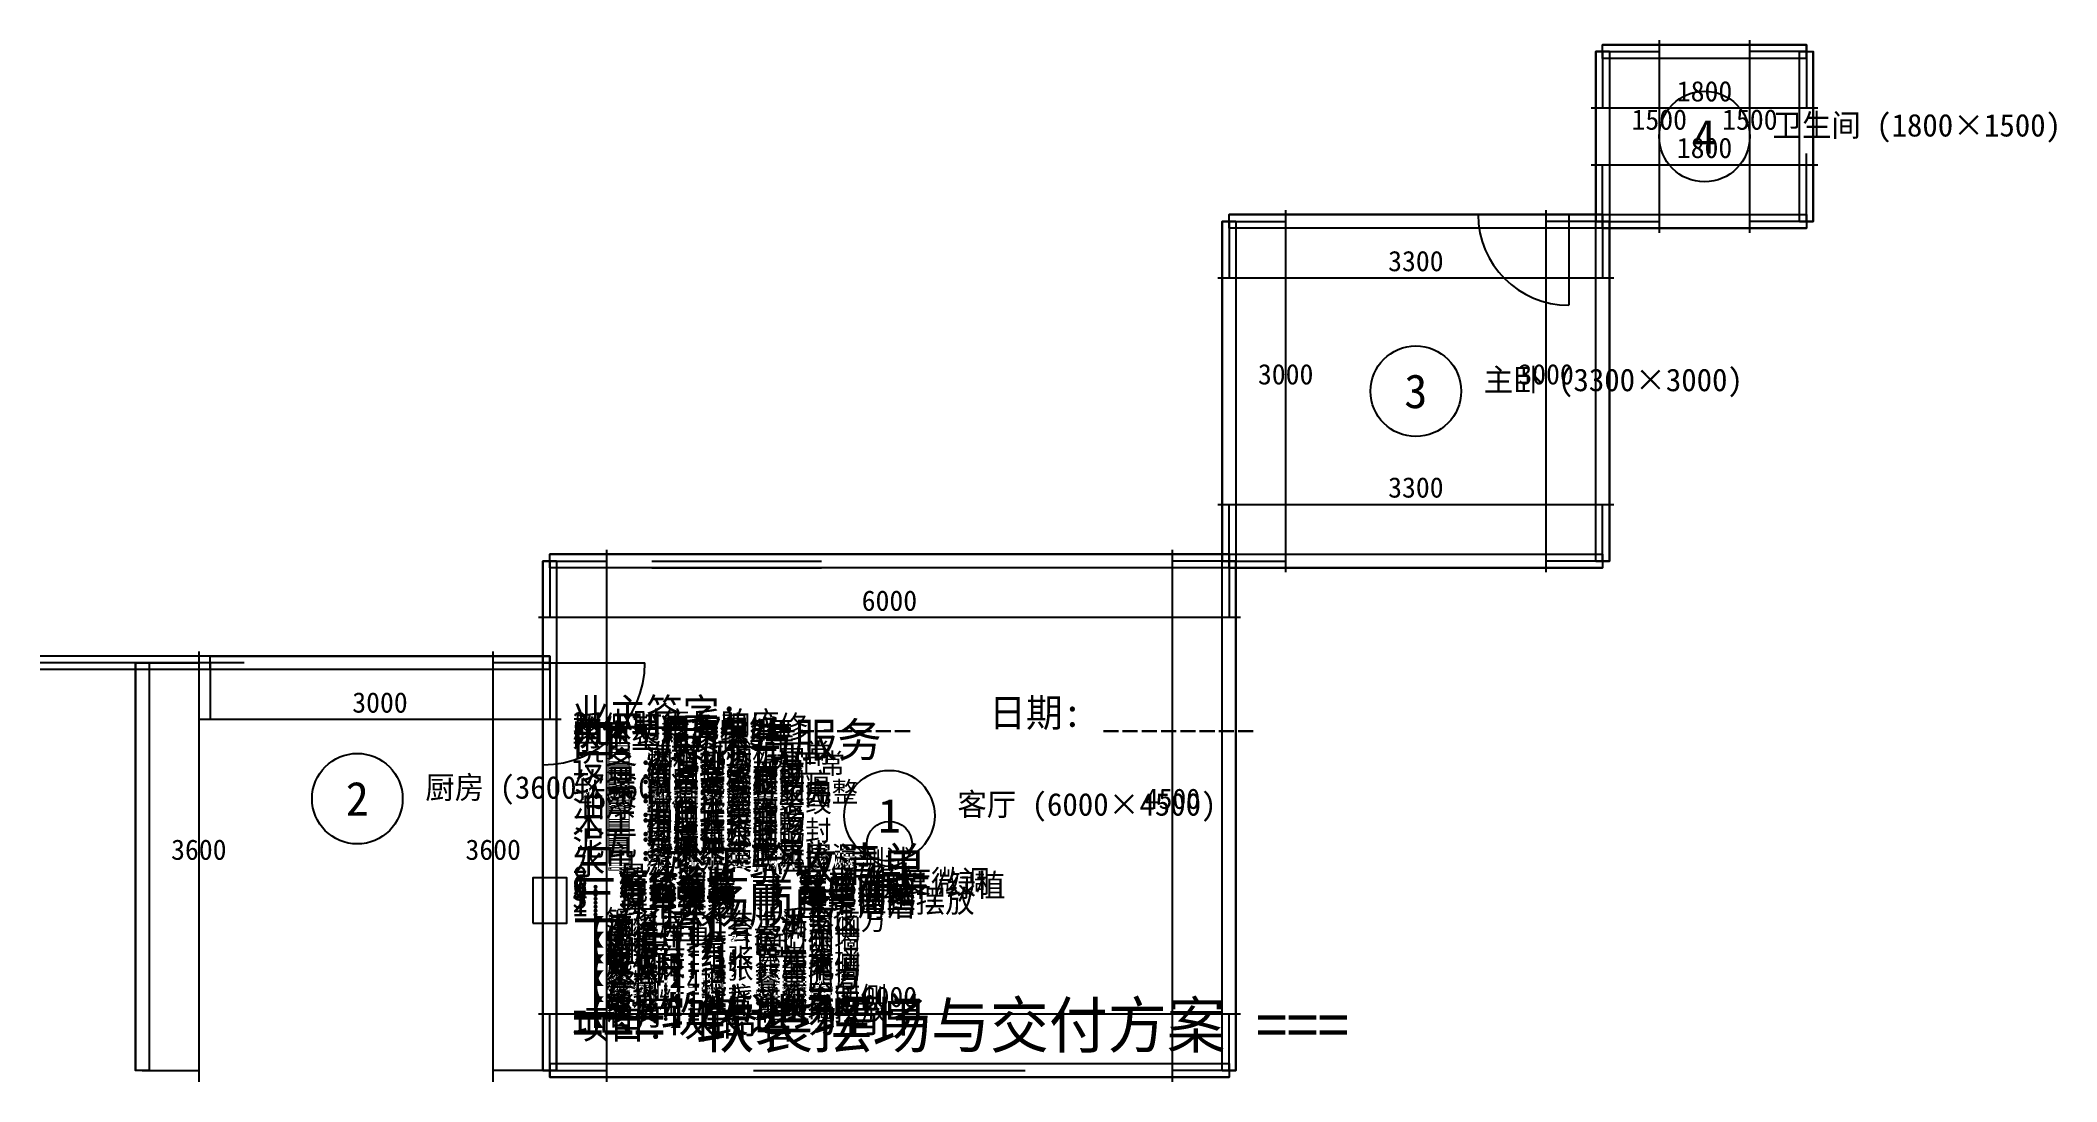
# Model space of a CAD drawing. Header units: metres. Extents: x -4500 to 13310, y -100 to 9100.
import ezdxf
from ezdxf.enums import TextEntityAlignment as Align

# ---------------------------------------------------------------- set-up
doc = ezdxf.new("R2010")
doc.units = ezdxf.units.M
for name, color, linetype in [('交付-交付说明', 7, 'Continuous'), ('交付-软装清单', 7, 'Continuous'), ('交付-验收项', 7, 'Continuous'), ('原始结构-墙体', 7, 'Continuous'), ('原始结构-墙填充', 7, 'Continuous'), ('原始结构-尺寸标注', 7, 'Continuous'), ('原始结构-房间标号', 7, 'Continuous'), ('原始结构-柱', 7, 'Continuous'), ('原始结构-梁', 7, 'Continuous'), ('原始结构-窗', 7, 'Continuous'), ('原始结构-门', 7, 'Continuous')]:
    doc.layers.add(name, color=color, linetype=linetype)

msp = doc.modelspace()

# ---------------------------------------------------------------- linework, layer by layer
at = {"layer": '原始结构-墙体'}
for p, q in [((9240, 9000), (9240, 7500)), ((9360, 9000), (9240, 9000)), ((11100, 9060), (9300, 9060)), ((9300, 8940), (9300, 9060)), ((11100, 8940), (9300, 8940)), ((9360, 9000), (9360, 7500)), ((11040, 7500), (11040, 9000)), ((11040, 9000), (11160, 9000)), ((11100, 8940), (11100, 9060)), ((11160, 7500), (11160, 9000)), ((5940, 7500), (5940, 4500)), ((6060, 7500), (5940, 7500)), ((9300, 7560), (6000, 7560)), ((6000, 7440), (6000, 7560)), ((6060, 7500), (6060, 4500)), ((9240, 4500), (9240, 7500)), ((9240, 7500), (9360, 7500)), ((9360, 7500), (9240, 7500)), ((9300, 7440), (9300, 7560)), ((9300, 7560), (11100, 7560)), ((9300, 7560), (9300, 7440)), ((9360, 4500), (9360, 7500)), ((11040, 7500), (11160, 7500)), ((11100, 7560), (11100, 7440)), ((9300, 7440), (6000, 7440)), ((9300, 7440), (11100, 7440)), ((-60, 4500), (-60, 0)), ((60, 4500), (-60, 4500)), ((6000, 4560), (0, 4560)), ((0, 4440), (0, 4560)), ((60, 4500), (60, 0)), ((5940, 0), (5940, 4500)), ((5940, 4500), (6060, 4500)), ((6060, 4500), (5940, 4500)), ((6000, 4440), (6000, 4560)), ((6000, 4560), (9300, 4560)), ((6000, 4560), (6000, 4440)), ((6060, 0), (6060, 4500)), ((9240, 4500), (9360, 4500)), ((9300, 4560), (9300, 4440)), ((6000, 4440), (0, 4440)), ((6000, 4440), (9300, 4440)), ((-3660, 3600), (-3660, 0)), ((-3540, 3600), (-3660, 3600)), ((-3540, 3600), (-3540, 0)), ((0, 3660), (-3000, 3660)), ((-3000, 3540), (-3000, 3660)), ((-60, 0), (-60, 3600)), ((-60, 3600), (60, 3600)), ((0, 3540), (0, 3660)), ((60, 0), (60, 3600)), ((0, 3540), (-3000, 3540)), ((-3540, 0), (-3660, 0)), ((60, 0), (-60, 0)), ((-60, 0), (60, 0)), ((0, 60), (6000, 60)), ((0, 60), (0, -60)), ((5940, 0), (6060, 0)), ((6000, 60), (6000, -60)), ((0, -60), (6000, -60))]:
    msp.add_line(p, q, dxfattribs=at)
at = {"layer": '原始结构-墙填充'}
for points in [[(9360, 9000), (9360, 7500), (9240, 7500), (9240, 9000)], [(11100, 8940), (9300, 8940), (9300, 9060), (11100, 9060)], [(11040, 7500), (11040, 9000), (11160, 9000), (11160, 7500)], [(6060, 7500), (6060, 4500), (5940, 4500), (5940, 7500)], [(9300, 7440), (6000, 7440), (6000, 7560), (9300, 7560)], [(9240, 4500), (9240, 7500), (9360, 7500), (9360, 4500)], [(9300, 7560), (11100, 7560), (11100, 7440), (9300, 7440)], [(60, 4500), (60, 0), (-60, 0), (-60, 4500)], [(6000, 4440), (0, 4440), (0, 4560), (6000, 4560)], [(5940, 0), (5940, 4500), (6060, 4500), (6060, 0)], [(6000, 4560), (9300, 4560), (9300, 4440), (6000, 4440)], [(-3540, 3600), (-3540, 0), (-3660, 0), (-3660, 3600)], [(0, 3540), (-3000, 3540), (-3000, 3660), (0, 3660)], [(-60, 0), (-60, 3600), (60, 3600), (60, 0)], [(0, 60), (6000, 60), (6000, -60), (0, -60)]]:
    msp.add_lwpolyline(points, close=True, dxfattribs=at)
at = {"layer": '原始结构-尺寸标注'}
for p, q in [((9800, 9100), (9800, 8900)), ((10600, 8900), (10600, 9100)), ((9300, 9000), (9300, 8500)), ((9300, 9000), (9800, 9000)), ((9800, 9000), (9800, 7500)), ((11100, 9000), (10600, 9000)), ((10600, 7500), (10600, 9000)), ((11100, 9000), (11100, 8500)), ((9400, 8500), (9200, 8500)), ((11100, 8500), (9300, 8500)), ((11200, 8500), (11000, 8500)), ((9200, 8000), (9400, 8000)), ((9300, 7500), (9300, 8000)), ((9300, 8000), (11100, 8000)), ((11000, 8000), (11200, 8000)), ((11100, 7500), (11100, 8000)), ((6000, 7500), (6000, 7000)), ((6000, 7500), (6500, 7500)), ((6500, 7600), (6500, 7400)), ((6500, 7500), (6500, 4500)), ((8800, 7400), (8800, 7600)), ((9300, 7500), (8800, 7500)), ((8800, 4500), (8800, 7500)), ((9300, 7500), (9300, 7000)), ((9300, 7500), (9800, 7500)), ((9800, 7600), (9800, 7400)), ((10600, 7400), (10600, 7600)), ((11100, 7500), (10600, 7500)), ((6100, 7000), (5900, 7000)), ((9300, 7000), (6000, 7000)), ((9400, 7000), (9200, 7000)), ((5900, 5000), (6100, 5000)), ((6000, 4500), (6000, 5000)), ((6000, 5000), (9300, 5000)), ((9200, 5000), (9400, 5000)), ((9300, 4500), (9300, 5000)), ((0, 4500), (0, 4000)), ((0, 4500), (500, 4500)), ((500, 4600), (500, 4400)), ((500, 4500), (500, 0)), ((5500, 4400), (5500, 4600)), ((6000, 4500), (5500, 4500)), ((5500, 0), (5500, 4500)), ((6000, 4500), (6000, 4000)), ((6000, 4500), (6500, 4500)), ((6500, 4600), (6500, 4400)), ((8800, 4400), (8800, 4600)), ((9300, 4500), (8800, 4500)), ((100, 4000), (-100, 4000)), ((6000, 4000), (0, 4000)), ((6100, 4000), (5900, 4000)), ((-3600, 3600), (-3100, 3600)), ((-3100, 3700), (-3100, 3500)), ((-3100, 3600), (-3100, 0)), ((-3000, 3600), (-3000, 3100)), ((-500, 3500), (-500, 3700)), ((0, 3600), (-500, 3600)), ((-500, 0), (-500, 3600)), ((0, 3600), (0, 3100)), ((-2900, 3100), (-3100, 3100)), ((0, 3100), (-3000, 3100)), ((100, 3100), (-100, 3100)), ((-100, 500), (100, 500)), ((0, 0), (0, 500)), ((0, 500), (6000, 500)), ((5900, 500), (6100, 500)), ((6000, 0), (6000, 500)), ((-3600, 0), (-3100, 0)), ((-3100, 100), (-3100, -100)), ((-500, -100), (-500, 100)), ((0, 0), (-500, 0)), ((0, 0), (500, 0)), ((500, 100), (500, -100)), ((5500, -100), (5500, 100)), ((6000, 0), (5500, 0))]:
    msp.add_line(p, q, dxfattribs=at)
at = {"layer": '原始结构-房间标号'}
for centre in [(10200, 8250), (7650, 6000), (-1700, 2400), (3000, 2250)]:
    msp.add_circle(centre, 400, dxfattribs=at)
at = {"layer": '原始结构-柱'}
msp.add_circle((3000, 2000), 200, dxfattribs=at)
at = {"layer": '原始结构-梁'}
msp.add_lwpolyline([(-150, 1300), (150, 1300), (150, 1700), (-150, 1700)], close=True, dxfattribs=at)
at = {"layer": '原始结构-窗'}
for p, q in [((11040, 7500), (11040, 8100)), ((11100, 7500), (11100, 8100)), ((11160, 7500), (11160, 8100)), ((900, 4560), (2400, 4560)), ((900, 4500), (2400, 4500)), ((900, 4440), (2400, 4440)), ((-2700, 3660), (-4500, 3660)), ((-2700, 3600), (-4500, 3600)), ((-2700, 3540), (-4500, 3540)), ((1800, 60), (4200, 60)), ((1800, 0), (4200, 0)), ((1800, -60), (4200, -60))]:
    msp.add_line(p, q, dxfattribs=at)
at = {"layer": '原始结构-门'}
for p, q in [((9000, 7560), (9000, 6760)), ((-60, 3600), (840, 3600))]:
    msp.add_line(p, q, dxfattribs=at)
for centre, radius, start, end in [((9000, 7560), 800, -180, -90), ((-60, 3600), 900, -90, 0)]:
    msp.add_arc(centre, radius, start, end, dxfattribs=at)

# ---------------------------------------------------------------- texts
at = {"layer": '交付-交付说明'}
for s, height, p in [('业主签字: ________    日期: ________', 250, (200, 3035)), ('质保期内免费维修', 200, (200, 2935)), ('整体装修质保2年', 200, (200, 2900)), ('水电工程质保5年', 200, (200, 2830)), ('24小时售后响应', 200, (200, 2970)), ('防水工程质保3年', 200, (200, 2865)), ('四、质保与服务', 300, (200, 2770)), ('三、竣工验收清单', 300, (200, 1670)), ('8. 最终验收 → 客户确认', 200, (200, 1605)), ('7. 整体调整 → 灯光/角度微调', 200, (200, 1570)), ('4. 灯具安装 → 通电测试', 200, (200, 1465)), ('5. 地毯铺装 → 整平固定', 200, (200, 1500)), ('3. 窗帘安装 → 挂装调整', 200, (200, 1430)), ('2. 家具进场 → 按平面图摆放', 200, (200, 1395)), ('6. 饰品布置 → 挂画/摆件/绿植', 200, (200, 1535)), ('二、摆场顺序', 300, (200, 1300)), ('1. 开荒保洁 → 全房清洁', 200, (200, 1360)), ('项目: 未命名', 250, (200, 280)), ('=== 软装摆场与交付方案 ===', 400, (200, 200)), ('一、软装进场清单', 300, (200, 340))]:
    msp.add_text(s, height=height, dxfattribs=at).set_placement(p)
at = {"layer": '交付-软装清单'}
for s, height, p in [('  镜柜: 1个, 洗手台上方', 180, (250, 1240)), ('【卫生间】', 220, (200, 1110)), ('  淋浴屏: 1套, 淋浴区', 180, (250, 1210)), ('  洗手台: 1套, 入门侧', 180, (250, 1150)), ('  烟机灶具: 1套, 东墙', 180, (250, 1070)), ('  冰箱: 1台, 入口侧', 180, (250, 1040)), ('  马桶: 1个, 马桶区', 180, (250, 1180)), ('【厨房】', 220, (200, 970)), ('  橱柜: 1套, U型', 180, (250, 1010)), ('  梳妆台: 1张, 靠东墙', 180, (250, 900)), ('  衣柜: 1组, 靠西墙', 180, (250, 870)), ('  窗帘: 1组, 遮光帘', 180, (250, 930)), ('【主卧】', 220, (200, 770)), ('  床头柜: 2个, 床两侧', 180, (250, 840)), ('  双人床: 1张, 靠北墙', 180, (250, 810)), ('  餐椅: 4把, 餐桌四周', 180, (250, 700)), ('  吊灯: 1盏, 餐桌上方', 180, (250, 730)), ('【餐厅】', 220, (200, 630)), ('  地毯: 1块, 茶几下方', 180, (250, 530)), ('  餐桌: 1张, 居中', 180, (250, 670)), ('  落地灯: 2盏, 沙发两侧', 180, (250, 560)), ('  窗帘: 1组, 落地帘', 180, (250, 590)), ('【客厅】', 220, (200, 400)), ('  茶几: 1件, 沙发前方', 180, (250, 470)), ('  沙发: 1件, 靠西墙摆放', 180, (250, 440)), ('  电视柜: 1件, 东墙', 180, (250, 500))]:
    msp.add_text(s, height=height, dxfattribs=at).set_placement(p)
at = {"layer": '交付-验收项'}
for s, height, p in [('  □ 洗衣机试机正常', 180, (250, 2710)), ('  □ 冰箱运行正常', 180, (250, 2680)), ('  □ 烟机排烟正常', 180, (250, 2650)), ('设备:', 220, (200, 2580)), ('  □ 空调制冷/热正常', 180, (250, 2620)), ('  □ 饰品摆放到位', 180, (250, 2540)), ('  □ 灯具全部点亮', 180, (250, 2510)), ('  □ 窗帘开合顺畅', 180, (250, 2480)), ('软装:', 220, (200, 2410)), ('  □ 家具无磕碰划痕', 180, (250, 2450)), ('  □ 门套窗套打胶完整', 180, (250, 2370)), ('  □ 踢脚线安装牢固', 180, (250, 2340)), ('  □ 阴阳角顺直', 180, (250, 2310)), ('木工:', 220, (200, 2070)), ('油漆:', 220, (200, 2240)), ('  □ 墙面平整无裂纹', 180, (250, 2280)), ('  □ 五金件牢固', 180, (250, 2200)), ('  □ 吊顶无裂缝', 180, (250, 2170)), ('  □ 抽屉推拉顺滑', 180, (250, 2140)), ('  □ 柜门开关顺畅', 180, (250, 2110)), ('泥瓦:', 220, (200, 1900)), ('  □ 窗台石打胶密封', 180, (250, 2030)), ('  □ 门槛石稳固', 180, (250, 2000)), ('  □ 地漏排水顺畅', 180, (250, 1970)), ('  □ 瓷砖无空鼓', 180, (250, 1940)), ('水电:', 220, (200, 1730)), ('  □ 马桶冲水正常', 180, (250, 1860)), ('  □ 热水器工作正常', 180, (250, 1830)), ('  □ 给排水通畅无渗漏', 180, (250, 1800)), ('  □ 所有开关插座通电测试', 180, (250, 1770))]:
    msp.add_text(s, height=height, dxfattribs=at).set_placement(p)
at = {"layer": '原始结构-尺寸标注'}
for s, p in [('1800', (10200, 8560)), ('1500', (9800, 8310)), ('1500', (10600, 8310)), ('1800', (10200, 8060)), ('3300', (7650, 7060)), ('3000', (6500, 6060)), ('3000', (8800, 6060)), ('3300', (7650, 5060)), ('6000', (3000, 4060)), ('3000', (-1500, 3160)), ('4500', (500, 2310)), ('4500', (5500, 2310)), ('3600', (-3100, 1860)), ('3600', (-500, 1860)), ('6000', (3000, 560))]:
    msp.add_text(s, height=180, dxfattribs=at).set_placement(p, align=Align.CENTER)
at = {"layer": '原始结构-房间标号'}
for s, p in [('4', (10200, 8100)), ('3', (7650, 5850)), ('2', (-1700, 2250)), ('1', (3000, 2100))]:
    msp.add_text(s, height=300, dxfattribs=at).set_placement(p, align=Align.CENTER)
for s, p in [('卫生间 (1800×1500)', (10800, 8250)), ('主卧 (3300×3000)', (8250, 6000)), ('厨房 (3600×3600)', (-1100, 2400)), ('客厅 (6000×4500)', (3600, 2250))]:
    msp.add_text(s, height=200, dxfattribs=at).set_placement(p)

doc.saveas('drawing.dxf')
